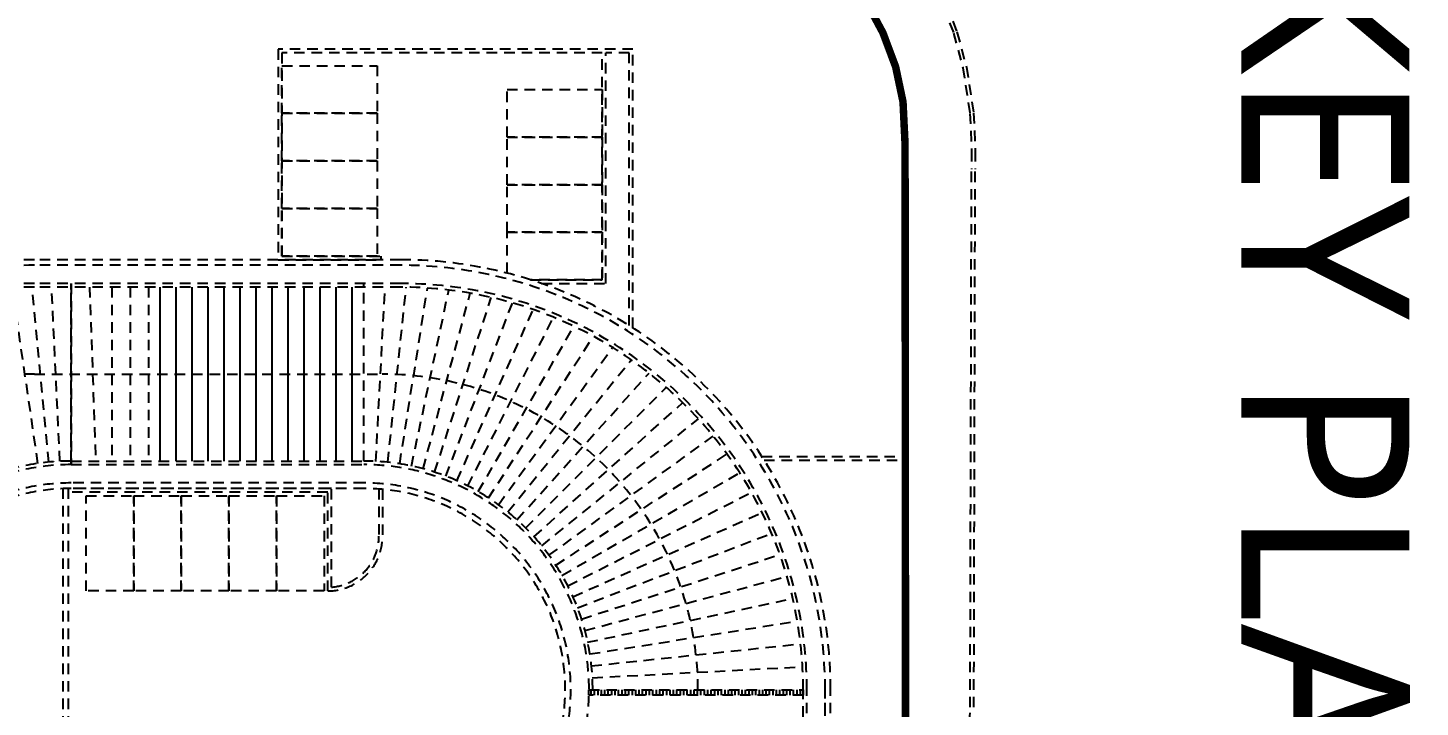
# Model space of a CAD drawing. Header units: millimetres. Extents: x -65167 to 413267, y -17142 to 66587.
# Drawn here: x 307866 to 309357, y 5564 to 6291 of the extents above; entities that cross this region are included whole.
import ezdxf
from ezdxf.enums import TextEntityAlignment as Align

# ---------------------------------------------------------------- set-up
doc = ezdxf.new("R2010")
doc.units = ezdxf.units.MM
doc.header["$LTSCALE"] = 75
doc.header["$MEASUREMENT"] = 0
doc.header["$PDSIZE"] = -10
doc.linetypes.add('-HID', pattern=[2.5, 1.5, -1])
doc.layers.get('0').update_dxf_attribs({"linetype": 'CONTINUOUS'})
for name, color, linetype in [('ELE9', 9, 'CONTINUOUS'), ('LAND-3', 9, 'CONTINUOUS'), ('TEXT', 3, 'CONTINUOUS')]:
    doc.layers.add(name, color=color, linetype=linetype)
doc.styles.add('나눔바른고딕', font='NanumBarunGothic.ttf')

# ---------------------------------------------------------------- blocks, each defined once
blk = doc.blocks.new('weee')
at = {"layer": 'ELE9', "linetype": '-HID', "ltscale": 0.1}
h = blk.add_hatch(dxfattribs=at)
h.set_pattern_fill('ANSI31', color=253, scale=29.4, angle=135)
h.set_pattern_definition([(180, (-10395.0354, -665295.8867), (-2e-16, -3.675), [])])
h.paths.add_polyline_path([(-5576.3, 49286.5), (-5582.2, 49286.5), (-5582.2, 49057.1, -0.003049), (-5579.2, 49057.1), (-5576.3, 49057.1)])
h = blk.add_hatch(dxfattribs=at)
h.set_pattern_fill('ANSI31', color=253, scale=137.2, angle=135)
h.set_pattern_definition([(180, (-711231.703, 39918.488), (-1e-15, -17.15), [])])
h.paths.add_polyline_path([(-6013.4, 48816.1), (-6013.4, 48585.4), (-5827.2, 48585.4), (-5827.2, 48816.1)])
at = {"layer": 'ELE9', "color": 253, "linetype": '-HID', "ltscale": 0.1}
for p, q in [((-5069.6, 49290.4), (-5582.2, 49290.4)), ((-6017.3, 48855.3), (-6017.3, 48463.3)), ((-6013.4, 48855.3), (-6013.4, 48463.3)), ((-5827.2, 48502.5), (-5827.2, 48816.1)), ((-5823.3, 48502.5), (-5823.3, 48816.1)), ((-6013.4, 48522.3), (-5827.2, 48528.9))]:
    blk.add_line(p, q, dxfattribs=at)
for points in [[(-6332.9, 49432.5), (-6286.7, 49451.2), (-6249.1, 49461.3), (-6199.8, 49468.9), (-6159.3, 49470.8), (-6139.7, 49470.8)], [(-5563.5, 49469.3), (-6139.7, 49470.7)], [(-6331.2, 49429), (-6285.5, 49447.5), (-6248.3, 49457.4), (-6199.4, 49465), (-6159.2, 49466.9), (-6139.7, 49466.8)], [(-5563.5, 49465.3), (-6139.7, 49466.8)], [(-5832.1, 49242.2), (-5832.2, 49395.9)], [(-5828.1, 49244.7), (-5828.2, 49395.9)], [(-5069.6, 49310), (-5582.2, 49310)], [(-5065.7, 49300.2), (-5065.7, 49286.5), (-5582.2, 49286.5)], [(-5620.5, 49058), (-5655.7, 49280.1)], [(-5607.8, 49059.7), (-5631.3, 49283.6)], [(-5595, 49060.7), (-5606.8, 49285.7)], [(-5582.2, 49057.1), (-5582.2, 49286.5)], [(-5657.9, 49049.1), (-5726.9, 49261.4)], [(-5645.6, 49052.7), (-5703.6, 49269)], [(-5633.1, 49055.7), (-5679.8, 49275.3)], [(-5670, 49044.8), (-5749.7, 49252.6)], [(-5693.4, 49034.3), (-5793.6, 49231)], [(-5681.8, 49039.9), (-5772, 49242.4)], [(-5704.7, 49028.2), (-5814.5, 49218.5)], [(-5715.6, 49021.5), (-5834.6, 49204.8)], [(-5726.2, 49014.3), (-5853.9, 49190.1)], [(-5736.4, 49006.5), (-5872.3, 49174.3)], [(-5746.1, 48998.1), (-5889.7, 49157.6)], [(-5755.4, 48989.3), (-5906.1, 49139.9)], [(-5764.3, 48980), (-5921.4, 49121.5)], [(-5969.7, 49104.2), (-6268.2, 49104.2), (-6268.2, 48724.4), (-6042.8, 48724.4), (-6042.8, 48830.3)], [(-5972.2, 49100.3), (-6264.3, 49100.3), (-6264.3, 49075.3)], [(-5772.6, 48970.2), (-5935.6, 49102.3)], [(-5780.4, 48960.1), (-5948.7, 49082.4)], [(-6017.3, 49006.3), (-6017.3, 49075.3), (-6264.3, 49075.3)], [(-6017.3, 49006.3), (-6017.3, 49075.3), (-6264.3, 49075.3)], [(-6021.2, 48994.5), (-6021.2, 49071.3), (-6264.3, 49071.3), (-6264.3, 48728.3), (-6046.7, 48728.3), (-6046.7, 48834.2), (-6042.8, 48834.2)], [(-6028.4, 48969.4), (-6072.2, 48969.4), (-6072.2, 49071.3), (-6021.2, 49071.3), (-6021.2, 48994.5)], [(-5787.7, 48949.5), (-5960.7, 49061.8)], [(-5794.4, 48938.6), (-5971.4, 49040.8)], [(-5800.5, 48927.3), (-5981, 49019.2)], [(-5806, 48915.7), (-5989.3, 48997.3)], [(-5810.9, 48903.9), (-5996.4, 48975.1)], [(-5815.2, 48891.8), (-6002.3, 48952.5)], [(-5818.8, 48879.5), (-6006.9, 48929.9)], [(-5821.8, 48867), (-6010.3, 48907)], [(-5824.2, 48854.4), (-6012.4, 48884.2)], [(-5825.8, 48841.7), (-6013.3, 48861.4)], [(-5826.8, 48828.9), (-6013.4, 48838.7)], [(-5827.2, 48816.1), (-6017.3, 48816.1)], [(-6013.4, 48585.4), (-5827.2, 48585.4)], [(-6013.4, 48565.8), (-5827.2, 48565.8)], [(-6013.4, 48565.8), (-5827.2, 48565.8)], [(-6013.4, 48546.2), (-5827.2, 48546.2)], [(-6017.3, 48502.5), (-5823.3, 48502.5)], [(-5823.3, 48502.5), (-6017.3, 48502.5)], [(-5827.2, 48502.5), (-6013.4, 48502.5)], [(-5826.9, 48490.6), (-6013.4, 48481.6)], [(-5797.8, 48499.5), (-5366.6, 48499.5)], [(-5797.8, 48493.6), (-5366.8, 48493.6)], [(-5826, 48478.8), (-6013.4, 48460.6)], [(-5824.6, 48467.1), (-6012.7, 48439.6)]]:
    blk.add_lwpolyline(points, dxfattribs=at)
for points in [[(-5563.5, 49465.3, -0.311828), (-5347.2, 49315.9, -0.311828)], [(-5069.6, 49315.9), (-5582.2, 49315.9, 0.414214), (-6042.8, 48855.3), (-6042.8, 48463.3, 1), (-5121.6, 48463.3), (-5121.6, 48954.2)], [(-5366.6, 49310), (-5582.2, 49310, 0.414214), (-6036.9, 48855.3), (-6036.9, 48463.3, 1), (-5127.5, 48463.3), (-5127.5, 48954.2)], [(-5244.1, 48816.1), (-5244.1, 48463.3, -1), (-5920.3, 48463.3), (-5920.3, 48835.7, -0.414214), (-5582.2, 49173.8)], [(-5803.7, 48502.5, 1), (-5360.7, 48502.5), (-5360.7, 48816.1, 1), (-5803.7, 48816.1), (-5803.7, 48502.5)], [(-5797.8, 48502.5, 1), (-5366.6, 48502.5), (-5366.6, 48816.1, 1), (-5797.8, 48816.1), (-5797.8, 48502.5)], [(-5797.2, 48832.2), (-5746.8, 48832.2, -0.393426), (-5692.1, 48781.3), (-5797.8, 48781.3), (-5797.8, 48498.5)], [(-5796.8, 48836.1), (-5746.8, 48836.1, -0.414214), (-5688, 48777.3), (-5793.9, 48777.3), (-5793.9, 48498.5)]]:
    blk.add_lwpolyline(points, format="xyb", dxfattribs=at)
for points in [[(-5576.3, 49057.1), (-5582.2, 49057.1), (-5582.2, 49286.5), (-5576.3, 49286.5)], [(-6174.1, 48969.4), (-6225.1, 48969.4), (-6225.1, 49071.3), (-6174.1, 49071.3)], [(-6123.1, 48969.4), (-6174.1, 48969.4), (-6174.1, 49071.3), (-6123.1, 49071.3)], [(-6072.2, 48969.4), (-6123.1, 48969.4), (-6123.1, 49071.3), (-6072.2, 49071.3)], [(-6199.6, 48728.3), (-6250.5, 48728.3), (-6250.5, 48830.3), (-6199.6, 48830.3)], [(-6148.6, 48728.3), (-6199.6, 48728.3), (-6199.6, 48830.3), (-6148.6, 48830.3)], [(-6097.7, 48728.3), (-6148.6, 48728.3), (-6148.6, 48830.3), (-6097.7, 48830.3)], [(-6046.7, 48728.3), (-6097.7, 48728.3), (-6097.7, 48830.3), (-6046.7, 48830.3)], [(-5688, 48722.5), (-5789.9, 48722.5), (-5789.9, 48773.4), (-5688, 48773.4)], [(-5688, 48671.5), (-5789.9, 48671.5), (-5789.9, 48722.5), (-5688, 48722.5)], [(-5688, 48620.5), (-5789.9, 48620.5), (-5789.9, 48671.5), (-5688, 48671.5)], [(-5688, 48569.6), (-5789.9, 48569.6), (-5789.9, 48620.5), (-5688, 48620.5)], [(-5688, 48518.6), (-5789.9, 48518.6), (-5789.9, 48569.6), (-5688, 48569.6)]]:
    blk.add_lwpolyline(points, close=True, dxfattribs=at)
for centre, radius, start, end in [((-5582.2, 48855.3), 435.1, 90, 180), ((-5582.2, 48855.3), 431.2, 90, 180), ((-5582.2, 48816.1), 245, 90, 180), ((-5582.2, 48816.1), 241.1, 36.6954, 180), ((-5582.2, 48502.5), 245, 180, 0), ((-5582.2, 48502.5), 241.1, 180, 0), ((-5582.2, 48463.3), 435.1, 180, 360), ((-5582.2, 48463.3), 431.2, 180, 360)]:
    blk.add_arc(centre, radius, start, end, dxfattribs=at)
for p in [(-5823.7, 49247.5), (-5993.5, 49062.6)]:
    blk.add_point(p, dxfattribs=at)
at = {"layer": 'LAND-3', "color": 253, "ltscale": 0.1, "const_width": 8}
blk.add_lwpolyline([(-1444.6, 49393.3), (-3461.3, 49393.1), (-5288.3, 49393.9), (-5452.1, 49396.2), (-6166.3, 49395.6), (-6211.9, 49393.4), (-6249.4, 49385.5), (-6285.8, 49371.9), (-6319.7, 49353.7)], dxfattribs=at)
at = {"layer": 'TEXT', "style": '나눔바른고딕'}
blk.add_text('■ KEY PLAN', height=180, dxfattribs=at).set_placement((-6693, 49845.7), align=Align.MIDDLE_LEFT)

msp = doc.modelspace()

# ---------------------------------------------------------------- block references
at = {"rotation": 270}
msp.add_blockref('weee', (259409.4, 0), dxfattribs=at)

doc.saveas('drawing.dxf')
